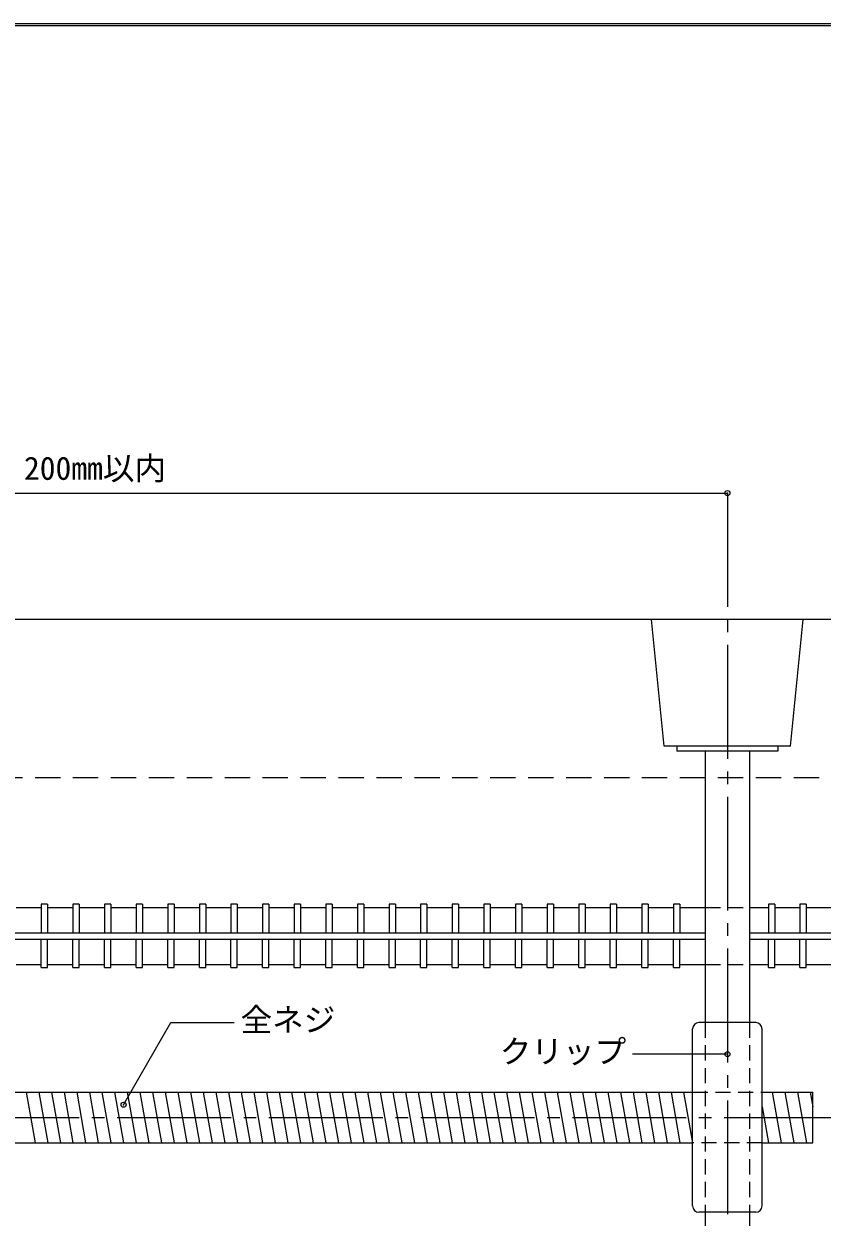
# Model space of a CAD drawing. Units: millimetres at full size, sheet at 1:2; details may follow other scales. Extents: x -891 to 891, y -194 to 194.
# Drawn here: x 629.2 to 755.5, y 5.5 to 194.2 of the extents above; entities that cross this region are included whole.
import ezdxf
from ezdxf.enums import TextEntityAlignment as Align

# ---------------------------------------------------------------- set-up
doc = ezdxf.new("R2010")
doc.units = ezdxf.units.MM
doc.header["$LTSCALE"] = 2
doc.header["$PDMODE"] = 32
doc.header["$PDSIZE"] = 0.8
for name, pattern in [('CHAIN2', [12, 9, -1, 1, -1]), ('DASHED1', [1.8, 1.2, -0.6]), ('DASHED2', [3, 2, -1])]:
    doc.linetypes.add(name, pattern=pattern)
doc.layers.add('0-0_', color=7, linetype='Continuous', lineweight=9)
doc.layers.add('1-0_', color=5, linetype='Continuous', lineweight=9)
doc.styles.add('ＭＳ ゴシック', font='')
doc.styles.get('ＭＳ ゴシック').set_extended_font_data('MS Gothic')

msp = doc.modelspace()

# ---------------------------------------------------------------- linework, layer by layer
at = {"layer": '0-0_'}
msp.add_line((330.56, 193.9), (890.56, 193.9), dxfattribs=at)
msp.add_lwpolyline([(890.84, 194.18), (330.28, 194.18), (330.28, -194.18)], dxfattribs=at)
at = {"layer": '1-0_', "color": 7}
for p, q in [((540.51, 120), (740.51, 120)), ((839.01, 100), (553.01, 100)), ((730.51, 80), (728.51, 100)), ((750.51, 80), (752.51, 100)), ((750.51, 80), (730.51, 80)), ((732.51, 80), (732.51, 79.2)), ((748.51, 80), (748.51, 79.2)), ((748.51, 79.2), (732.51, 79.2)), ((737.01, 79.2), (737.01, 36.311)), ((744.01, 79.2), (744.01, 36.311)), ((740.51, 31.311), (725.51, 31.311)), ((737.01, 6.311), (737.01, -79.2)), ((744.01, 6.311), (744.01, -79.2))]:
    msp.add_line(p, q, dxfattribs=at)
at = {"layer": '1-0_', "color": 6, "linetype": 'CHAIN2'}
for p, q in [((740.51, 120), (740.51, -100.689)), ((548.01, 21.311), (769.01, 21.311))]:
    msp.add_line(p, q, dxfattribs=at)
at = {"layer": '1-0_', "color": 7, "linetype": 'DASHED2'}
msp.add_line((839.01, 75), (382.11, 75), dxfattribs=at)
at = {"layer": '1-0_'}
for p, q in [((632.998, 55), (631.998, 55)), ((631.998, 55), (631.998, 50.5)), ((632.998, 55), (632.998, 50.5)), ((637.998, 55), (636.998, 55)), ((636.998, 55), (636.998, 50.5)), ((637.998, 55), (637.998, 50.5)), ((642.998, 55), (641.998, 55)), ((641.998, 55), (641.998, 50.5)), ((642.998, 55), (642.998, 50.5)), ((647.998, 55), (646.998, 55)), ((646.998, 55), (646.998, 50.5)), ((647.998, 55), (647.998, 50.5)), ((651.998, 55), (651.998, 50.5)), ((652.998, 55), (651.998, 55)), ((652.998, 55), (652.998, 50.5)), ((657.998, 55), (656.998, 55)), ((656.998, 55), (656.998, 50.5)), ((657.998, 55), (657.998, 50.5)), ((662.998, 55), (661.998, 55)), ((661.998, 55), (661.998, 50.5)), ((662.998, 55), (662.998, 50.5)), ((666.998, 55), (666.998, 50.5)), ((667.998, 55), (666.998, 55)), ((667.998, 55), (667.998, 50.5)), ((672.998, 55), (671.998, 55)), ((671.998, 55), (671.998, 50.5)), ((672.998, 55), (672.998, 50.5)), ((676.998, 55), (676.998, 50.5)), ((677.998, 55), (676.998, 55)), ((677.998, 55), (677.998, 50.5)), ((682.998, 55), (681.998, 55)), ((681.998, 55), (681.998, 50.5)), ((682.998, 55), (682.998, 50.5)), ((687.998, 55), (686.998, 55)), ((686.998, 55), (686.998, 50.5)), ((687.998, 55), (687.998, 50.5)), ((692.998, 55), (691.998, 55)), ((691.998, 55), (691.998, 50.5)), ((692.998, 55), (692.998, 50.5)), ((697.998, 55), (696.998, 55)), ((696.998, 55), (696.998, 50.5)), ((697.998, 55), (697.998, 50.5)), ((701.998, 55), (701.998, 50.5)), ((702.998, 55), (701.998, 55)), ((702.998, 55), (702.998, 50.5)), ((706.998, 55), (706.998, 50.5)), ((707.998, 55), (706.998, 55)), ((707.998, 55), (707.998, 50.5)), ((712.998, 55), (711.997, 55)), ((711.997, 55), (711.997, 50.5)), ((712.998, 55), (712.998, 50.5)), ((717.998, 55), (716.998, 55)), ((716.998, 55), (716.998, 50.5)), ((717.998, 55), (717.998, 50.5)), ((721.998, 55), (721.998, 50.5)), ((722.997, 55), (721.998, 55)), ((722.997, 55), (722.997, 50.5)), ((726.997, 55), (726.997, 50.5)), ((727.997, 55), (726.997, 55)), ((727.997, 55), (727.997, 50.5)), ((731.997, 55), (731.997, 50.5)), ((732.997, 55), (731.997, 55)), ((732.997, 55), (732.997, 50.5)), ((747.998, 55), (746.997, 55)), ((746.997, 55), (746.997, 50.5)), ((747.998, 55), (747.998, 50.5)), ((752.998, 55), (751.998, 55)), ((751.998, 55), (751.998, 50.5)), ((752.998, 55), (752.998, 50.5)), ((590.51, 50.5), (737.01, 50.5)), ((590.51, 49.5), (737.01, 49.5)), ((631.998, 45), (631.998, 49.5)), ((632.998, 45), (632.998, 49.5)), ((636.998, 45), (636.998, 49.5)), ((637.998, 45), (637.998, 49.5)), ((641.998, 45), (641.998, 49.5)), ((642.998, 45), (642.998, 49.5)), ((646.998, 45), (646.998, 49.5)), ((647.998, 45), (647.998, 49.5)), ((651.998, 45), (651.998, 49.5)), ((652.998, 45), (652.998, 49.5)), ((656.998, 45), (656.998, 49.5)), ((657.998, 45), (657.998, 49.5)), ((661.998, 45), (661.998, 49.5)), ((662.998, 45), (662.998, 49.5)), ((666.998, 45), (666.998, 49.5)), ((667.998, 45), (667.998, 49.5)), ((671.998, 45), (671.998, 49.5)), ((672.998, 45), (672.998, 49.5)), ((676.998, 45), (676.998, 49.5)), ((677.998, 45), (677.998, 49.5)), ((681.998, 45), (681.998, 49.5)), ((682.998, 45), (682.998, 49.5)), ((686.998, 45), (686.998, 49.5)), ((687.998, 45), (687.998, 49.5)), ((691.998, 45), (691.998, 49.5)), ((692.998, 45), (692.998, 49.5)), ((696.998, 45), (696.998, 49.5)), ((697.998, 45), (697.998, 49.5)), ((701.998, 45), (701.998, 49.5)), ((702.998, 45), (702.998, 49.5)), ((706.998, 45), (706.998, 49.5)), ((707.998, 45), (707.998, 49.5)), ((711.997, 45), (711.997, 49.5)), ((712.998, 45), (712.998, 49.5)), ((716.998, 45), (716.998, 49.5)), ((717.998, 45), (717.998, 49.5)), ((721.998, 45), (721.998, 49.5)), ((722.997, 45), (722.997, 49.5)), ((726.997, 45), (726.997, 49.5)), ((727.997, 45), (727.997, 49.5)), ((731.997, 45), (731.997, 49.5)), ((732.997, 45), (732.997, 49.5)), ((744.01, 50.5), (811.997, 50.5)), ((744.01, 49.5), (811.997, 49.5)), ((746.997, 45), (746.997, 49.5)), ((747.998, 45), (747.998, 49.5)), ((751.998, 45), (751.998, 49.5)), ((752.998, 45), (752.998, 49.5)), ((631.998, 45), (632.998, 45)), ((636.998, 45), (637.998, 45)), ((641.998, 45), (642.998, 45)), ((646.998, 45), (647.998, 45)), ((651.998, 45), (652.998, 45)), ((656.998, 45), (657.998, 45)), ((661.998, 45), (662.998, 45)), ((666.998, 45), (667.998, 45)), ((671.998, 45), (672.998, 45)), ((676.998, 45), (677.998, 45)), ((681.998, 45), (682.998, 45)), ((686.998, 45), (687.998, 45)), ((691.998, 45), (692.998, 45)), ((696.998, 45), (697.998, 45)), ((701.998, 45), (702.998, 45)), ((706.998, 45), (707.998, 45)), ((711.997, 45), (712.998, 45)), ((716.998, 45), (717.998, 45)), ((721.998, 45), (722.997, 45)), ((726.997, 45), (727.997, 45)), ((731.997, 45), (732.997, 45)), ((746.997, 45), (747.998, 45)), ((751.998, 45), (752.998, 45)), ((629.599, 25.311), (631.01, 17.311)), ((631.599, 25.311), (633.01, 17.311)), ((633.599, 25.311), (635.01, 17.311)), ((635.599, 25.311), (637.01, 17.311)), ((637.599, 25.311), (639.01, 17.311)), ((639.599, 25.311), (641.01, 17.311)), ((641.599, 25.311), (643.01, 17.311)), ((643.599, 25.311), (645.01, 17.311)), ((645.599, 25.311), (647.01, 17.311)), ((647.599, 25.311), (649.01, 17.311)), ((649.599, 25.311), (651.01, 17.311)), ((651.599, 25.311), (653.01, 17.311)), ((653.599, 25.311), (655.01, 17.311)), ((655.599, 25.311), (657.01, 17.311)), ((657.599, 25.311), (659.01, 17.311)), ((659.599, 25.311), (661.01, 17.311)), ((661.599, 25.311), (663.01, 17.311)), ((663.599, 25.311), (665.01, 17.311)), ((665.599, 25.311), (667.01, 17.311)), ((667.599, 25.311), (669.01, 17.311)), ((669.599, 25.311), (671.01, 17.311)), ((671.599, 25.311), (673.01, 17.311)), ((673.599, 25.311), (675.01, 17.311)), ((675.599, 25.311), (677.01, 17.311)), ((677.599, 25.311), (679.01, 17.311)), ((679.599, 25.311), (681.01, 17.311)), ((681.599, 25.311), (683.01, 17.311)), ((683.599, 25.311), (685.01, 17.311)), ((685.599, 25.311), (687.01, 17.311)), ((687.599, 25.311), (689.01, 17.311)), ((689.599, 25.311), (691.01, 17.311)), ((691.599, 25.311), (693.01, 17.311)), ((693.599, 25.311), (695.01, 17.311)), ((695.599, 25.311), (697.01, 17.311)), ((697.599, 25.311), (699.01, 17.311)), ((699.599, 25.311), (701.01, 17.311)), ((701.599, 25.311), (703.01, 17.311)), ((703.599, 25.311), (705.01, 17.311)), ((705.599, 25.311), (707.01, 17.311)), ((707.599, 25.311), (709.01, 17.311)), ((709.599, 25.311), (711.01, 17.311)), ((711.599, 25.311), (713.01, 17.311)), ((713.599, 25.311), (715.01, 17.311)), ((715.599, 25.311), (717.01, 17.311)), ((717.599, 25.311), (719.01, 17.311)), ((719.599, 25.311), (721.01, 17.311)), ((721.599, 25.311), (723.01, 17.311)), ((723.599, 25.311), (725.01, 17.311)), ((725.599, 25.311), (727.01, 17.311)), ((727.599, 25.311), (729.01, 17.311)), ((729.599, 25.311), (731.01, 17.311)), ((731.599, 25.311), (733.01, 17.311)), ((733.599, 25.311), (735.01, 17.311)), ((747.599, 25.311), (749.01, 17.311)), ((749.599, 25.311), (751.01, 17.311)), ((751.599, 25.311), (753.01, 17.311)), ((753.599, 25.311), (754.01, 22.982)), ((746.01, 22.982), (747.01, 17.311))]:
    msp.add_line(p, q, dxfattribs=at)
at = {"layer": '1-0_', "color": 4}
for p, q in [((627.998, 54.5), (631.998, 54.5)), ((632.998, 54.5), (636.998, 54.5)), ((637.998, 54.5), (641.998, 54.5)), ((642.998, 54.5), (646.998, 54.5)), ((647.998, 54.5), (651.998, 54.5)), ((652.998, 54.5), (656.998, 54.5)), ((657.998, 54.5), (661.998, 54.5)), ((662.998, 54.5), (666.998, 54.5)), ((667.998, 54.5), (671.998, 54.5)), ((672.998, 54.5), (676.998, 54.5)), ((677.998, 54.5), (681.998, 54.5)), ((682.998, 54.5), (686.998, 54.5)), ((687.998, 54.5), (691.998, 54.5)), ((692.998, 54.5), (696.998, 54.5)), ((697.998, 54.5), (701.998, 54.5)), ((702.998, 54.5), (706.998, 54.5)), ((707.998, 54.5), (711.997, 54.5)), ((712.998, 54.5), (716.998, 54.5)), ((717.998, 54.5), (721.998, 54.5)), ((722.997, 54.5), (726.997, 54.5)), ((727.997, 54.5), (731.997, 54.5)), ((732.997, 54.5), (736.997, 54.5)), ((744.01, 54.5), (746.997, 54.5)), ((747.998, 54.5), (751.998, 54.5)), ((752.998, 54.5), (756.998, 54.5)), ((627.998, 45.5), (631.998, 45.5)), ((632.998, 45.5), (636.998, 45.5)), ((637.998, 45.5), (641.998, 45.5)), ((642.998, 45.5), (646.998, 45.5)), ((647.998, 45.5), (651.998, 45.5)), ((652.998, 45.5), (656.998, 45.5)), ((657.998, 45.5), (661.998, 45.5)), ((662.998, 45.5), (666.998, 45.5)), ((667.998, 45.5), (671.998, 45.5)), ((672.998, 45.5), (676.998, 45.5)), ((677.998, 45.5), (681.998, 45.5)), ((682.998, 45.5), (686.998, 45.5)), ((687.998, 45.5), (691.998, 45.5)), ((692.998, 45.5), (696.998, 45.5)), ((697.998, 45.5), (701.998, 45.5)), ((702.998, 45.5), (706.998, 45.5)), ((707.998, 45.5), (711.997, 45.5)), ((712.998, 45.5), (716.998, 45.5)), ((717.998, 45.5), (721.998, 45.5)), ((722.997, 45.5), (726.997, 45.5)), ((727.997, 45.5), (731.997, 45.5)), ((732.997, 45.5), (736.997, 45.5)), ((744.01, 45.5), (746.997, 45.5)), ((747.998, 45.5), (751.998, 45.5)), ((752.998, 45.5), (756.998, 45.5)), ((556.41, 25.311), (735.01, 25.311)), ((746.01, 25.311), (754.01, 25.311)), ((754.01, 17.311), (754.01, 25.311)), ((556.41, 17.311), (735.01, 17.311)), ((746.01, 17.311), (754.01, 17.311))]:
    msp.add_line(p, q, dxfattribs=at)
at = {"layer": '1-0_', "color": 4, "linetype": 'DASHED1'}
for p, q in [((737.01, 54.5), (744.01, 54.5)), ((737.01, 45.5), (744.01, 45.5)), ((735.01, 25.311), (746.01, 25.311)), ((746.01, 17.311), (735.01, 17.311))]:
    msp.add_line(p, q, dxfattribs=at)
at = {"layer": '1-0_', "color": 2}
for p, q in [((745.01, 36.311), (736.01, 36.311)), ((735.01, 7.311), (735.01, 35.311)), ((746.01, 7.311), (746.01, 35.311)), ((745.01, 6.311), (736.01, 6.311))]:
    msp.add_line(p, q, dxfattribs=at)
at = {"layer": '1-0_', "color": 7, "linetype": 'DASHED1'}
for p, q in [((737.01, 36.311), (737.01, 6.311)), ((744.01, 36.311), (744.01, 6.311))]:
    msp.add_line(p, q, dxfattribs=at)
at = {"layer": '1-0_', "color": 7}
msp.add_lwpolyline([(645.01, 23.311), (652.51, 36.302), (662.51, 36.302)], dxfattribs=at)
at = {"layer": '1-0_', "color": 2}
for centre, start, end in [((736.01, 35.311), 90, 180), ((745.01, 35.311), 0, 90), ((736.01, 7.311), 180, 270), ((745.01, 7.311), 270, 0)]:
    msp.add_arc(centre, 1, start, end, dxfattribs=at)
at = {"layer": '1-0_', "color": 7}
msp.add_point((740.51, 120), dxfattribs=at)
at = {"layer": '1-0_', "color": 2}
for p in [(740.51, 31.311), (645.01, 23.311)]:
    msp.add_point(p, dxfattribs=at)

# ---------------------------------------------------------------- texts
at = {"layer": '1-0_', "color": 7, "style": 'ＭＳ ゴシック'}
for s, p in [('200mm以内', (629.26, 121)), ('全ネジ', (663.51, 33.802)), ('クリップ', (704.51, 28.811))]:
    msp.add_text(s, height=3.666, dxfattribs=at).set_placement(p, align=Align.BOTTOM_LEFT)

doc.saveas('drawing.dxf')
